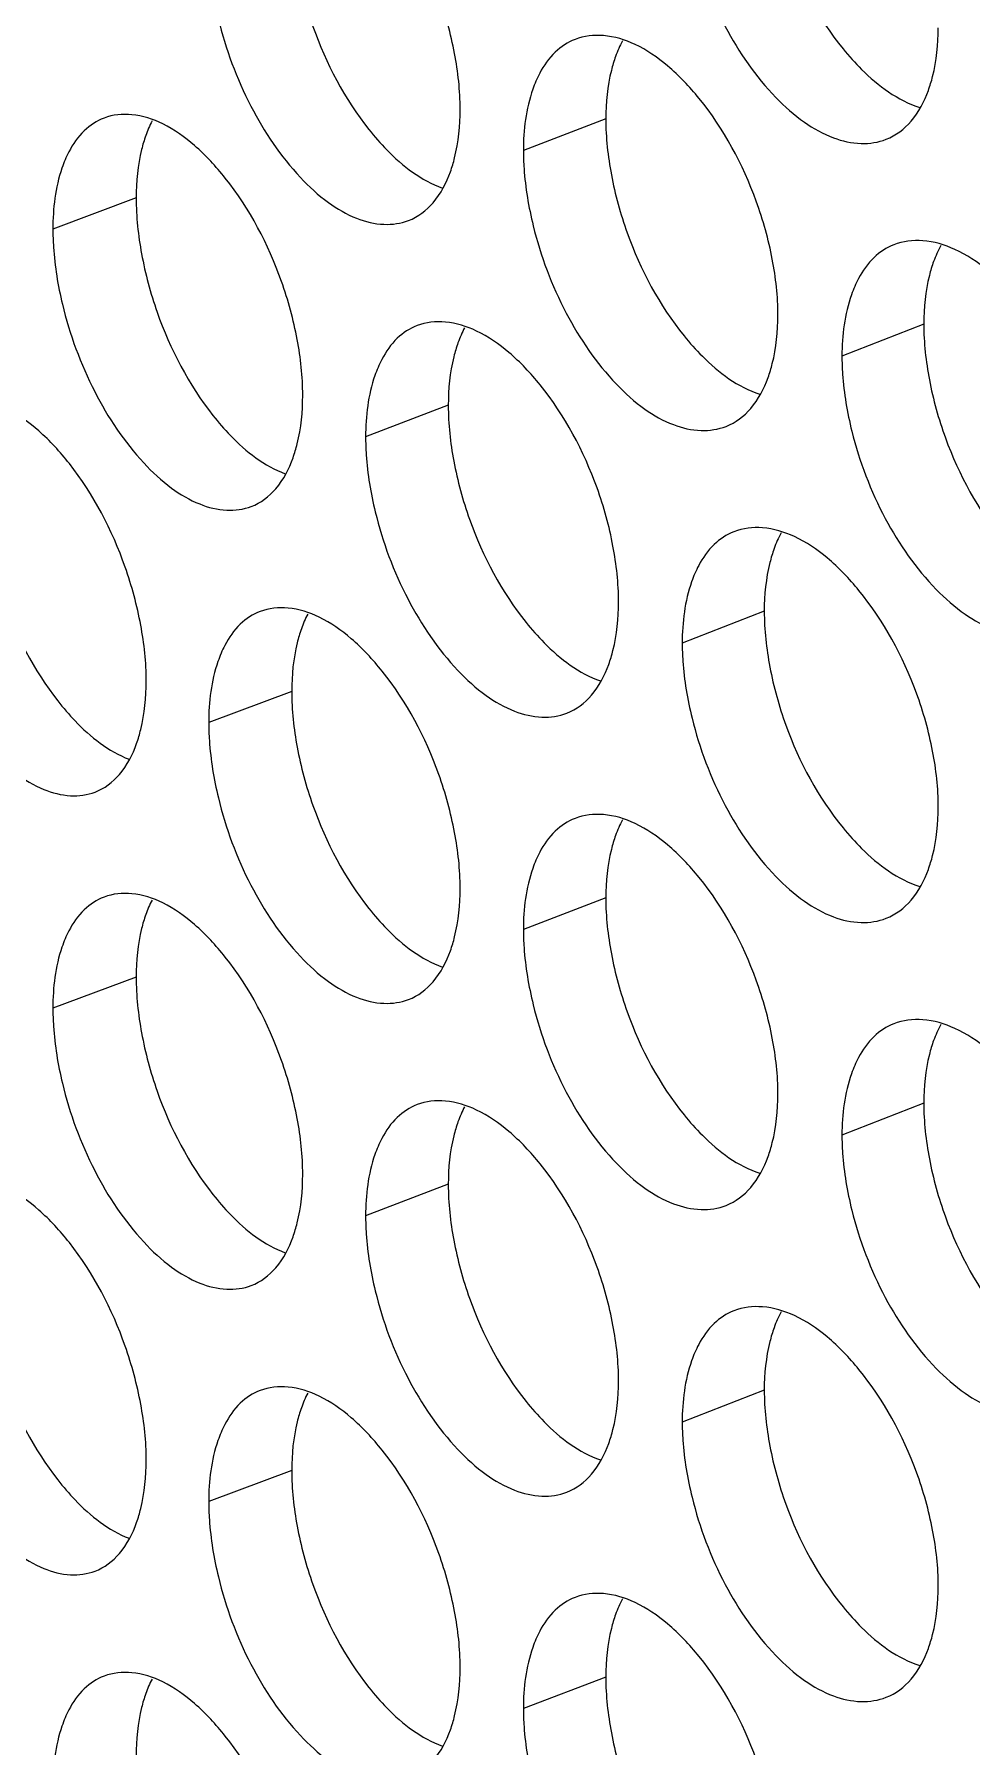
# Model space of a CAD drawing. Header units: millimetres. Extents: x 1177 to 4147, y 93 to 2194.
# Drawn here: x 2529.38 to 2538.85, y 978.48 to 995.79 of the extents above; entities that cross this region are included whole.
import ezdxf

# ---------------------------------------------------------------- set-up
doc = ezdxf.new("R2010")
doc.units = ezdxf.units.MM
doc.header["$LTSCALE"] = 0.1
doc.layers.get('0').update_dxf_attribs({"lineweight": 13})
doc.layers.add('标注', color=251, linetype='Continuous', lineweight=9)

# ---------------------------------------------------------------- blocks, each defined once
blk = doc.blocks.new('02')
at = {"layer": '标注'}
for p, q in [((4390.778, 1012.609), (4389.588, 1012.153)), ((4383.995, 1011.468), (4382.792, 1011.019)), ((4395.371, 1009.648), (4394.189, 1009.185)), ((4388.503, 1008.474), (4387.309, 1008.02)), ((4393.067, 1005.501), (4391.882, 1005.041)), ((4386.242, 1004.343), (4385.043, 1003.892)), ((4390.778, 1001.359), (4389.588, 1000.903)), ((4383.995, 1000.218), (4382.792, 999.769)), ((4383.995, 1000.218), (4382.792, 999.769)), ((4395.371, 998.398), (4394.189, 997.935)), ((4388.503, 997.224), (4387.309, 996.77)), ((4388.503, 997.224), (4387.309, 996.77)), ((4393.067, 994.251), (4391.882, 993.791)), ((4393.067, 994.251), (4391.882, 993.791)), ((4386.242, 993.093), (4385.043, 992.642)), ((4390.778, 990.109), (4389.588, 989.653))]:
    blk.add_line(p, q, dxfattribs=at)
for points, knots in [([(4393.067, 1016.751), (4393.067, 1016.481), (4393.13, 1015.92), (4393.431, 1014.833), (4393.846, 1014.06), (4394.205, 1013.621)], [0, 0, 0, 0, 0.239778, 0.497068, 1, 1, 1, 1]), ([(4393.067, 1016.751), (4393.067, 1016.481), (4393.13, 1015.92), (4393.431, 1014.833), (4393.846, 1014.06), (4394.205, 1013.621)], [0, 0, 0, 0, 0.239778, 0.497068, 1, 1, 1, 1]), ([(4388.675, 1012.749), (4388.675, 1013.019), (4388.612, 1013.58), (4388.314, 1014.667), (4387.903, 1015.442), (4387.549, 1015.884)], [0, 0, 0, 0, 0.239784, 0.49717, 1, 1, 1, 1]), ([(4386.242, 1015.593), (4386.242, 1015.323), (4386.303, 1014.762), (4386.598, 1013.674), (4387.006, 1012.898), (4387.358, 1012.456)], [0, 0, 0, 0, 0.239996, 0.497521, 1, 1, 1, 1]), ([(4392.024, 1015.206), (4392.132, 1014.77), (4392.442, 1013.948), (4393.047, 1013.07), (4393.616, 1012.56), (4394.037, 1012.325), (4394.45, 1012.231), (4394.715, 1012.271), (4394.83, 1012.316)], [0, 0, 0, 0, 0.306092, 0.591839, 0.715894, 0.823347, 0.916219, 1, 1, 1, 1]), ([(4392.024, 1015.206), (4392.132, 1014.77), (4392.442, 1013.948), (4393.047, 1013.07), (4393.616, 1012.56), (4394.037, 1012.325), (4394.45, 1012.231), (4394.715, 1012.271), (4394.83, 1012.316)], [0, 0, 0, 0, 0.306092, 0.591839, 0.715894, 0.823347, 0.916219, 1, 1, 1, 1]), ([(4385.183, 1014.056), (4385.288, 1013.62), (4385.591, 1012.799), (4386.183, 1011.918), (4386.74, 1011.404), (4387.151, 1011.164), (4387.557, 1011.064), (4387.818, 1011.1), (4387.93, 1011.143)], [0, 0, 0, 0, 0.307608, 0.594138, 0.718158, 0.825202, 0.917274, 1, 1, 1, 1]), ([(4390.334, 1013.759), (4390.228, 1013.718), (4390.022, 1013.582), (4389.883, 1013.382), (4389.824, 1013.271)], [0, 0, 0, 0, 0.474323, 1, 1, 1, 1]), ([(4392.126, 1012.907), (4391.988, 1013.076), (4391.708, 1013.372), (4391.24, 1013.695), (4390.769, 1013.842), (4390.463, 1013.808), (4390.334, 1013.759)], [0, 0, 0, 0, 0.310585, 0.577804, 0.802682, 1, 1, 1, 1]), ([(4395.437, 1013.022), (4395.461, 1013.087), (4395.55, 1013.38), (4395.581, 1013.689), (4395.581, 1013.924)], [0, 0, 0, 0, 0.229222, 1, 1, 1, 1]), ([(4395.437, 1013.022), (4395.461, 1013.087), (4395.55, 1013.38), (4395.581, 1013.689), (4395.581, 1013.924)], [0, 0, 0, 0, 0.229222, 1, 1, 1, 1]), ([(4390.919, 1013.512), (4390.896, 1013.446), (4390.808, 1013.153), (4390.778, 1012.845), (4390.778, 1012.609)], [0, 0, 0, 0, 0.228851, 1, 1, 1, 1]), ([(4394.205, 1013.621), (4394.289, 1013.518), (4394.6, 1013.171), (4394.995, 1012.877), (4395.314, 1012.776)], [0, 0, 0, 0, 0.285095, 1, 1, 1, 1]), ([(4394.205, 1013.621), (4394.289, 1013.518), (4394.6, 1013.171), (4394.995, 1012.877), (4395.314, 1012.776)], [0, 0, 0, 0, 0.285095, 1, 1, 1, 1]), ([(4389.824, 1013.271), (4389.785, 1013.196), (4389.635, 1012.842), (4389.588, 1012.451), (4389.588, 1012.153)], [0, 0, 0, 0, 0.221643, 1, 1, 1, 1]), ([(4394.83, 1012.316), (4394.967, 1012.37), (4395.231, 1012.572), (4395.379, 1012.862), (4395.437, 1013.022)], [0, 0, 0, 0, 0.463304, 1, 1, 1, 1]), ([(4394.83, 1012.316), (4394.967, 1012.37), (4395.231, 1012.572), (4395.379, 1012.862), (4395.437, 1013.022)], [0, 0, 0, 0, 0.463304, 1, 1, 1, 1]), ([(4388.534, 1011.847), (4388.558, 1011.913), (4388.645, 1012.206), (4388.675, 1012.514), (4388.675, 1012.749)], [0, 0, 0, 0, 0.228786, 1, 1, 1, 1]), ([(4393.265, 1009.777), (4393.265, 1010.047), (4393.201, 1010.607), (4392.899, 1011.694), (4392.483, 1012.467), (4392.126, 1012.907)], [0, 0, 0, 0, 0.239639, 0.496867, 1, 1, 1, 1]), ([(4383.531, 1012.623), (4383.425, 1012.583), (4383.218, 1012.447), (4383.08, 1012.245), (4383.022, 1012.133)], [0, 0, 0, 0, 0.472462, 1, 1, 1, 1]), ([(4385.283, 1011.755), (4385.148, 1011.924), (4384.876, 1012.221), (4384.419, 1012.547), (4383.959, 1012.699), (4383.658, 1012.67), (4383.531, 1012.623)], [0, 0, 0, 0, 0.312206, 0.579944, 0.804159, 1, 1, 1, 1]), ([(4390.778, 1012.609), (4390.778, 1012.339), (4390.841, 1011.779), (4391.139, 1010.692), (4391.552, 1009.918), (4391.908, 1009.477)], [0, 0, 0, 0, 0.239851, 0.497219, 1, 1, 1, 1]), ([(4384.133, 1012.369), (4384.11, 1012.303), (4384.024, 1012.01), (4383.995, 1011.703), (4383.995, 1011.468)], [0, 0, 0, 0, 0.228418, 1, 1, 1, 1]), ([(4387.358, 1012.456), (4387.439, 1012.354), (4387.737, 1012.013), (4388.112, 1011.72), (4388.419, 1011.612)], [0, 0, 0, 0, 0.284851, 1, 1, 1, 1]), ([(4383.022, 1012.133), (4382.983, 1012.058), (4382.837, 1011.705), (4382.792, 1011.316), (4382.792, 1011.019)], [0, 0, 0, 0, 0.221061, 1, 1, 1, 1]), ([(4389.588, 1012.153), (4389.588, 1012.066), (4389.602, 1011.701), (4389.663, 1011.338), (4389.73, 1011.067)], [0, 0, 0, 0, 0.237763, 1, 1, 1, 1]), ([(4386.401, 1008.618), (4386.401, 1008.888), (4386.339, 1009.449), (4386.043, 1010.536), (4385.635, 1011.312), (4385.283, 1011.755)], [0, 0, 0, 0, 0.239858, 0.497322, 1, 1, 1, 1]), ([(4387.93, 1011.143), (4388.067, 1011.195), (4388.331, 1011.397), (4388.476, 1011.687), (4388.534, 1011.847)], [0, 0, 0, 0, 0.461212, 1, 1, 1, 1]), ([(4383.995, 1011.468), (4383.995, 1011.197), (4384.056, 1010.636), (4384.349, 1009.548), (4384.753, 1008.771), (4385.104, 1008.328)], [0, 0, 0, 0, 0.240069, 0.497672, 1, 1, 1, 1]), ([(4382.792, 1011.019), (4382.792, 1010.932), (4382.805, 1010.567), (4382.865, 1010.204), (4382.93, 1009.933)], [0, 0, 0, 0, 0.237689, 1, 1, 1, 1]), ([(4389.73, 1011.067), (4389.837, 1010.631), (4390.144, 1009.81), (4390.745, 1008.931), (4391.31, 1008.419), (4391.727, 1008.183), (4392.138, 1008.086), (4392.402, 1008.126), (4392.516, 1008.17)], [0, 0, 0, 0, 0.306595, 0.592601, 0.716644, 0.823962, 0.916568, 1, 1, 1, 1]), ([(4394.939, 1010.793), (4394.833, 1010.751), (4394.628, 1010.616), (4394.488, 1010.417), (4394.429, 1010.306)], [0, 0, 0, 0, 0.475484, 1, 1, 1, 1]), ([(4396.757, 1009.951), (4396.618, 1010.12), (4396.333, 1010.417), (4395.857, 1010.737), (4395.38, 1010.881), (4395.069, 1010.844), (4394.939, 1010.793)], [0, 0, 0, 0, 0.309532, 0.576416, 0.801728, 1, 1, 1, 1]), ([(4395.513, 1010.551), (4395.489, 1010.485), (4395.401, 1010.192), (4395.371, 1009.883), (4395.371, 1009.648)], [0, 0, 0, 0, 0.229141, 1, 1, 1, 1]), ([(4394.429, 1010.306), (4394.389, 1010.231), (4394.237, 1009.876), (4394.189, 1009.484), (4394.189, 1009.185)], [0, 0, 0, 0, 0.22205, 1, 1, 1, 1]), ([(4382.93, 1009.933), (4383.035, 1009.497), (4383.336, 1008.677), (4383.922, 1007.795), (4384.475, 1007.279), (4384.884, 1007.038), (4385.287, 1006.936), (4385.546, 1006.971), (4385.658, 1007.013)], [0, 0, 0, 0, 0.308117, 0.594911, 0.718921, 0.825829, 0.917631, 1, 1, 1, 1]), ([(4393.122, 1008.875), (4393.146, 1008.941), (4393.234, 1009.233), (4393.265, 1009.542), (4393.265, 1009.777)], [0, 0, 0, 0, 0.229076, 1, 1, 1, 1]), ([(4388.052, 1009.625), (4387.946, 1009.584), (4387.74, 1009.449), (4387.602, 1009.248), (4387.543, 1009.137)], [0, 0, 0, 0, 0.473719, 1, 1, 1, 1]), ([(4389.831, 1008.768), (4389.694, 1008.937), (4389.417, 1009.233), (4388.952, 1009.557), (4388.485, 1009.706), (4388.181, 1009.674), (4388.052, 1009.625)], [0, 0, 0, 0, 0.31112, 0.578509, 0.803168, 1, 1, 1, 1]), ([(4395.371, 1009.648), (4395.371, 1009.378), (4395.434, 1008.817), (4395.736, 1007.731), (4396.155, 1006.959), (4396.515, 1006.521)], [0, 0, 0, 0, 0.239706, 0.496917, 1, 1, 1, 1]), ([(4388.643, 1009.376), (4388.62, 1009.31), (4388.533, 1009.017), (4388.503, 1008.709), (4388.503, 1008.474)], [0, 0, 0, 0, 0.228706, 1, 1, 1, 1]), ([(4391.908, 1009.477), (4391.992, 1009.375), (4392.298, 1009.03), (4392.687, 1008.736), (4393.002, 1008.633)], [0, 0, 0, 0, 0.285023, 1, 1, 1, 1]), ([(4387.543, 1009.137), (4387.504, 1009.062), (4387.355, 1008.708), (4387.309, 1008.317), (4387.309, 1008.02)], [0, 0, 0, 0, 0.221445, 1, 1, 1, 1]), ([(4394.189, 1009.185), (4394.189, 1009.098), (4394.203, 1008.733), (4394.265, 1008.371), (4394.332, 1008.1)], [0, 0, 0, 0, 0.237814, 1, 1, 1, 1]), ([(4390.963, 1005.635), (4390.963, 1005.905), (4390.9, 1006.466), (4390.6, 1007.553), (4390.186, 1008.327), (4389.831, 1008.768)], [0, 0, 0, 0, 0.239711, 0.497019, 1, 1, 1, 1]), ([(4392.516, 1008.17), (4392.653, 1008.223), (4392.917, 1008.425), (4393.064, 1008.715), (4393.122, 1008.875)], [0, 0, 0, 0, 0.462617, 1, 1, 1, 1]), ([(4383.03, 1007.632), (4382.897, 1007.801), (4382.626, 1008.098), (4382.173, 1008.424), (4381.717, 1008.579), (4381.417, 1008.551), (4381.292, 1008.505)], [0, 0, 0, 0, 0.312757, 0.580674, 0.804664, 1, 1, 1, 1]), ([(4386.261, 1007.717), (4386.285, 1007.782), (4386.371, 1008.075), (4386.401, 1008.383), (4386.401, 1008.618)], [0, 0, 0, 0, 0.228642, 1, 1, 1, 1]), ([(4385.104, 1008.328), (4385.183, 1008.227), (4385.477, 1007.888), (4385.846, 1007.595), (4386.149, 1007.485)], [0, 0, 0, 0, 0.284751, 1, 1, 1, 1]), ([(4388.503, 1008.474), (4388.503, 1008.203), (4388.565, 1007.643), (4388.862, 1006.555), (4389.272, 1005.78), (4389.626, 1005.339)], [0, 0, 0, 0, 0.239923, 0.49737, 1, 1, 1, 1]), ([(4387.309, 1008.02), (4387.309, 1007.933), (4387.322, 1007.567), (4387.383, 1007.204), (4387.449, 1006.934)], [0, 0, 0, 0, 0.237738, 1, 1, 1, 1]), ([(4394.332, 1008.1), (4394.441, 1007.664), (4394.754, 1006.841), (4395.363, 1005.965), (4395.936, 1005.457), (4396.36, 1005.223), (4396.776, 1005.131), (4397.043, 1005.173), (4397.158, 1005.218)], [0, 0, 0, 0, 0.305591, 0.59108, 0.715148, 0.822737, 0.915872, 1, 1, 1, 1]), ([(4384.141, 1004.492), (4384.141, 1004.762), (4384.079, 1005.323), (4383.785, 1006.411), (4383.38, 1007.188), (4383.03, 1007.632)], [0, 0, 0, 0, 0.239931, 0.497473, 1, 1, 1, 1]), ([(4385.658, 1007.013), (4385.795, 1007.064), (4386.059, 1007.266), (4386.204, 1007.556), (4386.261, 1007.717)], [0, 0, 0, 0, 0.460494, 1, 1, 1, 1]), ([(4381.761, 1007.347), (4381.761, 1007.077), (4381.822, 1006.516), (4382.113, 1005.428), (4382.515, 1004.65), (4382.864, 1004.205)], [0, 0, 0, 0, 0.240142, 0.497822, 1, 1, 1, 1]), ([(4387.449, 1006.934), (4387.555, 1006.498), (4387.861, 1005.677), (4388.457, 1004.797), (4389.018, 1004.284), (4389.432, 1004.046), (4389.841, 1003.947), (4390.103, 1003.985), (4390.216, 1004.029)], [0, 0, 0, 0, 0.307101, 0.593368, 0.717399, 0.82458, 0.91692, 1, 1, 1, 1]), ([(4392.629, 1006.648), (4392.524, 1006.607), (4392.318, 1006.471), (4392.179, 1006.272), (4392.12, 1006.161)], [0, 0, 0, 0, 0.474911, 1, 1, 1, 1]), ([(4394.434, 1005.801), (4394.296, 1005.97), (4394.014, 1006.267), (4393.542, 1006.588), (4393.068, 1006.734), (4392.759, 1006.699), (4392.629, 1006.648)], [0, 0, 0, 0, 0.310056, 0.577106, 0.802202, 1, 1, 1, 1]), ([(4393.209, 1006.404), (4393.186, 1006.338), (4393.098, 1006.045), (4393.067, 1005.736), (4393.067, 1005.501)], [0, 0, 0, 0, 0.228996, 1, 1, 1, 1]), ([(4392.12, 1006.161), (4392.08, 1006.086), (4391.929, 1005.731), (4391.882, 1005.34), (4391.882, 1005.041)], [0, 0, 0, 0, 0.221845, 1, 1, 1, 1]), ([(4380.692, 1005.815), (4380.796, 1005.38), (4381.094, 1004.56), (4381.677, 1003.677), (4382.226, 1003.159), (4382.631, 1002.917), (4383.031, 1002.813), (4383.289, 1002.846), (4383.401, 1002.888)], [0, 0, 0, 0, 0.308628, 0.595689, 0.719688, 0.826459, 0.91799, 1, 1, 1, 1]), ([(4395.581, 1002.674), (4395.581, 1002.944), (4395.517, 1003.504), (4395.213, 1004.591), (4394.794, 1005.363), (4394.434, 1005.801)], [0, 0, 0, 0, 0.239566, 0.496716, 1, 1, 1, 1]), ([(4387.549, 1004.634), (4387.414, 1004.803), (4387.139, 1005.099), (4386.678, 1005.424), (4386.215, 1005.575), (4385.912, 1005.544), (4385.785, 1005.496)], [0, 0, 0, 0, 0.31166, 0.579222, 0.803661, 1, 1, 1, 1]), ([(4390.821, 1004.733), (4390.845, 1004.799), (4390.933, 1005.092), (4390.963, 1005.4), (4390.963, 1005.635)], [0, 0, 0, 0, 0.228931, 1, 1, 1, 1]), ([(4385.785, 1005.496), (4385.679, 1005.456), (4385.472, 1005.321), (4385.334, 1005.119), (4385.276, 1005.007)], [0, 0, 0, 0, 0.473099, 1, 1, 1, 1]), ([(4389.626, 1005.339), (4389.708, 1005.237), (4390.01, 1004.894), (4390.393, 1004.6), (4390.703, 1004.494)], [0, 0, 0, 0, 0.284942, 1, 1, 1, 1]), ([(4393.067, 1005.501), (4393.067, 1005.231), (4393.13, 1004.67), (4393.431, 1003.583), (4393.846, 1002.81), (4394.205, 1002.371)], [0, 0, 0, 0, 0.239778, 0.497068, 1, 1, 1, 1]), ([(4386.381, 1005.245), (4386.358, 1005.179), (4386.271, 1004.886), (4386.242, 1004.578), (4386.242, 1004.343)], [0, 0, 0, 0, 0.228562, 1, 1, 1, 1]), ([(4385.276, 1005.007), (4385.237, 1004.932), (4385.089, 1004.579), (4385.043, 1004.189), (4385.043, 1003.892)], [0, 0, 0, 0, 0.221251, 1, 1, 1, 1]), ([(4391.882, 1005.041), (4391.882, 1004.954), (4391.896, 1004.589), (4391.957, 1004.226), (4392.024, 1003.956)], [0, 0, 0, 0, 0.237788, 1, 1, 1, 1]), ([(4388.675, 1001.499), (4388.675, 1001.769), (4388.612, 1002.33), (4388.314, 1003.417), (4387.903, 1004.192), (4387.549, 1004.634)], [0, 0, 0, 0, 0.239784, 0.49717, 1, 1, 1, 1]), ([(4390.216, 1004.029), (4390.353, 1004.081), (4390.617, 1004.283), (4390.763, 1004.573), (4390.821, 1004.733)], [0, 0, 0, 0, 0.46192, 1, 1, 1, 1]), ([(4384.002, 1003.591), (4384.025, 1003.657), (4384.112, 1003.949), (4384.141, 1004.257), (4384.141, 1004.492)], [0, 0, 0, 0, 0.228498, 1, 1, 1, 1]), ([(4386.242, 1004.343), (4386.242, 1004.073), (4386.303, 1003.512), (4386.598, 1002.424), (4387.006, 1001.648), (4387.358, 1001.206)], [0, 0, 0, 0, 0.239996, 0.497521, 1, 1, 1, 1]), ([(4382.864, 1004.205), (4382.942, 1004.105), (4383.231, 1003.768), (4383.595, 1003.476), (4383.893, 1003.363)], [0, 0, 0, 0, 0.284641, 1, 1, 1, 1]), ([(4385.043, 1003.892), (4385.043, 1003.805), (4385.057, 1003.439), (4385.117, 1003.076), (4385.183, 1002.806)], [0, 0, 0, 0, 0.237713, 1, 1, 1, 1]), ([(4392.024, 1003.956), (4392.132, 1003.52), (4392.442, 1002.698), (4393.047, 1001.82), (4393.616, 1001.31), (4394.037, 1001.075), (4394.45, 1000.981), (4394.715, 1001.021), (4394.83, 1001.066)], [0, 0, 0, 0, 0.306092, 0.591839, 0.715894, 0.823347, 0.916219, 1, 1, 1, 1]), ([(4383.401, 1002.888), (4383.537, 1002.939), (4383.801, 1003.14), (4383.945, 1003.43), (4384.002, 1003.591)], [0, 0, 0, 0, 0.459766, 1, 1, 1, 1]), ([(4385.183, 1002.806), (4385.288, 1002.37), (4385.591, 1001.549), (4386.183, 1000.668), (4386.74, 1000.154), (4387.151, 999.914), (4387.557, 999.814), (4387.818, 999.85), (4387.93, 999.893)], [0, 0, 0, 0, 0.307608, 0.594138, 0.718158, 0.825202, 0.917274, 1, 1, 1, 1]), ([(4395.437, 1001.772), (4395.461, 1001.837), (4395.55, 1002.13), (4395.581, 1002.439), (4395.581, 1002.674)], [0, 0, 0, 0, 0.229222, 1, 1, 1, 1]), ([(4390.334, 1002.509), (4390.228, 1002.468), (4390.022, 1002.332), (4389.883, 1002.132), (4389.824, 1002.021)], [0, 0, 0, 0, 0.474323, 1, 1, 1, 1]), ([(4392.126, 1001.657), (4391.988, 1001.826), (4391.708, 1002.122), (4391.24, 1002.445), (4390.769, 1002.592), (4390.463, 1002.558), (4390.334, 1002.509)], [0, 0, 0, 0, 0.310585, 0.577804, 0.802682, 1, 1, 1, 1]), ([(4394.205, 1002.371), (4394.289, 1002.268), (4394.6, 1001.921), (4394.995, 1001.627), (4395.314, 1001.526)], [0, 0, 0, 0, 0.285095, 1, 1, 1, 1]), ([(4390.919, 1002.262), (4390.896, 1002.196), (4390.808, 1001.903), (4390.778, 1001.595), (4390.778, 1001.359)], [0, 0, 0, 0, 0.228851, 1, 1, 1, 1]), ([(4389.824, 1002.021), (4389.785, 1001.946), (4389.635, 1001.592), (4389.588, 1001.201), (4389.588, 1000.903)], [0, 0, 0, 0, 0.221643, 1, 1, 1, 1]), ([(4393.265, 998.527), (4393.265, 998.797), (4393.201, 999.357), (4392.899, 1000.444), (4392.483, 1001.217), (4392.126, 1001.657)], [0, 0, 0, 0, 0.239639, 0.496867, 1, 1, 1, 1]), ([(4394.83, 1001.066), (4394.967, 1001.12), (4395.231, 1001.322), (4395.379, 1001.612), (4395.437, 1001.772)], [0, 0, 0, 0, 0.463304, 1, 1, 1, 1]), ([(4383.531, 1001.373), (4383.425, 1001.333), (4383.218, 1001.197), (4383.08, 1000.995), (4383.022, 1000.883)], [0, 0, 0, 0, 0.472462, 1, 1, 1, 1]), ([(4383.531, 1001.373), (4383.425, 1001.333), (4383.218, 1001.197), (4383.08, 1000.995), (4383.022, 1000.883)], [0, 0, 0, 0, 0.472462, 1, 1, 1, 1]), ([(4385.283, 1000.505), (4385.148, 1000.674), (4384.876, 1000.971), (4384.419, 1001.297), (4383.959, 1001.449), (4383.658, 1001.42), (4383.531, 1001.373)], [0, 0, 0, 0, 0.312206, 0.579944, 0.804159, 1, 1, 1, 1]), ([(4385.283, 1000.505), (4385.148, 1000.674), (4384.876, 1000.971), (4384.419, 1001.297), (4383.959, 1001.449), (4383.658, 1001.42), (4383.531, 1001.373)], [0, 0, 0, 0, 0.312206, 0.579944, 0.804159, 1, 1, 1, 1]), ([(4388.534, 1000.597), (4388.558, 1000.663), (4388.645, 1000.956), (4388.675, 1001.264), (4388.675, 1001.499)], [0, 0, 0, 0, 0.228786, 1, 1, 1, 1]), ([(4390.778, 1001.359), (4390.778, 1001.089), (4390.841, 1000.529), (4391.139, 999.442), (4391.552, 998.668), (4391.908, 998.227)], [0, 0, 0, 0, 0.239851, 0.497219, 1, 1, 1, 1]), ([(4384.133, 1001.119), (4384.11, 1001.053), (4384.024, 1000.76), (4383.995, 1000.453), (4383.995, 1000.218)], [0, 0, 0, 0, 0.228418, 1, 1, 1, 1]), ([(4384.133, 1001.119), (4384.11, 1001.053), (4384.024, 1000.76), (4383.995, 1000.453), (4383.995, 1000.218)], [0, 0, 0, 0, 0.228418, 1, 1, 1, 1]), ([(4387.358, 1001.206), (4387.439, 1001.104), (4387.737, 1000.763), (4388.112, 1000.47), (4388.419, 1000.362)], [0, 0, 0, 0, 0.284851, 1, 1, 1, 1]), ([(4383.022, 1000.883), (4382.983, 1000.808), (4382.837, 1000.455), (4382.792, 1000.066), (4382.792, 999.769)], [0, 0, 0, 0, 0.221061, 1, 1, 1, 1]), ([(4383.022, 1000.883), (4382.983, 1000.808), (4382.837, 1000.455), (4382.792, 1000.066), (4382.792, 999.769)], [0, 0, 0, 0, 0.221061, 1, 1, 1, 1]), ([(4389.588, 1000.903), (4389.588, 1000.816), (4389.602, 1000.451), (4389.663, 1000.088), (4389.73, 999.817)], [0, 0, 0, 0, 0.237763, 1, 1, 1, 1]), ([(4386.401, 997.368), (4386.401, 997.638), (4386.339, 998.199), (4386.043, 999.286), (4385.635, 1000.062), (4385.283, 1000.505)], [0, 0, 0, 0, 0.239858, 0.497322, 1, 1, 1, 1]), ([(4386.401, 997.368), (4386.401, 997.638), (4386.339, 998.199), (4386.043, 999.286), (4385.635, 1000.062), (4385.283, 1000.505)], [0, 0, 0, 0, 0.239858, 0.497322, 1, 1, 1, 1]), ([(4387.93, 999.893), (4388.067, 999.945), (4388.331, 1000.147), (4388.476, 1000.437), (4388.534, 1000.597)], [0, 0, 0, 0, 0.461212, 1, 1, 1, 1]), ([(4383.995, 1000.218), (4383.995, 999.947), (4384.056, 999.386), (4384.349, 998.298), (4384.753, 997.521), (4385.104, 997.078)], [0, 0, 0, 0, 0.240069, 0.497672, 1, 1, 1, 1]), ([(4383.995, 1000.218), (4383.995, 999.947), (4384.056, 999.386), (4384.349, 998.298), (4384.753, 997.521), (4385.104, 997.078)], [0, 0, 0, 0, 0.240069, 0.497672, 1, 1, 1, 1]), ([(4382.792, 999.769), (4382.792, 999.682), (4382.805, 999.317), (4382.865, 998.954), (4382.93, 998.683)], [0, 0, 0, 0, 0.237689, 1, 1, 1, 1]), ([(4382.792, 999.769), (4382.792, 999.682), (4382.805, 999.317), (4382.865, 998.954), (4382.93, 998.683)], [0, 0, 0, 0, 0.237689, 1, 1, 1, 1]), ([(4389.73, 999.817), (4389.837, 999.381), (4390.144, 998.56), (4390.745, 997.681), (4391.31, 997.169), (4391.727, 996.933), (4392.138, 996.836), (4392.402, 996.876), (4392.516, 996.92)], [0, 0, 0, 0, 0.306595, 0.592601, 0.716644, 0.823962, 0.916568, 1, 1, 1, 1]), ([(4396.757, 998.701), (4396.618, 998.87), (4396.333, 999.167), (4395.857, 999.487), (4395.38, 999.631), (4395.069, 999.594), (4394.939, 999.543)], [0, 0, 0, 0, 0.309532, 0.576416, 0.801728, 1, 1, 1, 1]), ([(4394.939, 999.543), (4394.833, 999.501), (4394.628, 999.366), (4394.488, 999.167), (4394.429, 999.056)], [0, 0, 0, 0, 0.475484, 1, 1, 1, 1]), ([(4395.513, 999.301), (4395.489, 999.235), (4395.401, 998.942), (4395.371, 998.633), (4395.371, 998.398)], [0, 0, 0, 0, 0.229141, 1, 1, 1, 1]), ([(4394.429, 999.056), (4394.389, 998.981), (4394.237, 998.626), (4394.189, 998.234), (4394.189, 997.935)], [0, 0, 0, 0, 0.22205, 1, 1, 1, 1]), ([(4382.93, 998.683), (4383.035, 998.247), (4383.336, 997.427), (4383.922, 996.545), (4384.475, 996.029), (4384.884, 995.788), (4385.287, 995.686), (4385.546, 995.721), (4385.658, 995.763)], [0, 0, 0, 0, 0.308117, 0.594911, 0.718921, 0.825829, 0.917631, 1, 1, 1, 1]), ([(4382.93, 998.683), (4383.035, 998.247), (4383.336, 997.427), (4383.922, 996.545), (4384.475, 996.029), (4384.884, 995.788), (4385.287, 995.686), (4385.546, 995.721), (4385.658, 995.763)], [0, 0, 0, 0, 0.308117, 0.594911, 0.718921, 0.825829, 0.917631, 1, 1, 1, 1]), ([(4388.052, 998.375), (4387.946, 998.334), (4387.74, 998.199), (4387.602, 997.998), (4387.543, 997.887)], [0, 0, 0, 0, 0.473719, 1, 1, 1, 1]), ([(4388.052, 998.375), (4387.946, 998.334), (4387.74, 998.199), (4387.602, 997.998), (4387.543, 997.887)], [0, 0, 0, 0, 0.473719, 1, 1, 1, 1]), ([(4389.831, 997.518), (4389.694, 997.687), (4389.417, 997.983), (4388.952, 998.307), (4388.485, 998.456), (4388.181, 998.424), (4388.052, 998.375)], [0, 0, 0, 0, 0.31112, 0.578509, 0.803168, 1, 1, 1, 1]), ([(4389.831, 997.518), (4389.694, 997.687), (4389.417, 997.983), (4388.952, 998.307), (4388.485, 998.456), (4388.181, 998.424), (4388.052, 998.375)], [0, 0, 0, 0, 0.31112, 0.578509, 0.803168, 1, 1, 1, 1]), ([(4393.122, 997.625), (4393.146, 997.691), (4393.234, 997.983), (4393.265, 998.292), (4393.265, 998.527)], [0, 0, 0, 0, 0.229076, 1, 1, 1, 1]), ([(4395.371, 998.398), (4395.371, 998.128), (4395.434, 997.567), (4395.736, 996.481), (4396.155, 995.709), (4396.515, 995.271)], [0, 0, 0, 0, 0.239706, 0.496917, 1, 1, 1, 1]), ([(4391.908, 998.227), (4391.992, 998.125), (4392.298, 997.78), (4392.687, 997.486), (4393.002, 997.383)], [0, 0, 0, 0, 0.285023, 1, 1, 1, 1]), ([(4387.543, 997.887), (4387.504, 997.812), (4387.355, 997.458), (4387.309, 997.067), (4387.309, 996.77)], [0, 0, 0, 0, 0.221445, 1, 1, 1, 1]), ([(4387.543, 997.887), (4387.504, 997.812), (4387.355, 997.458), (4387.309, 997.067), (4387.309, 996.77)], [0, 0, 0, 0, 0.221445, 1, 1, 1, 1]), ([(4388.643, 998.126), (4388.62, 998.06), (4388.533, 997.767), (4388.503, 997.459), (4388.503, 997.224)], [0, 0, 0, 0, 0.228706, 1, 1, 1, 1]), ([(4388.643, 998.126), (4388.62, 998.06), (4388.533, 997.767), (4388.503, 997.459), (4388.503, 997.224)], [0, 0, 0, 0, 0.228706, 1, 1, 1, 1]), ([(4394.189, 997.935), (4394.189, 997.848), (4394.203, 997.483), (4394.265, 997.121), (4394.332, 996.85)], [0, 0, 0, 0, 0.237814, 1, 1, 1, 1]), ([(4390.963, 994.385), (4390.963, 994.655), (4390.9, 995.216), (4390.6, 996.303), (4390.186, 997.077), (4389.831, 997.518)], [0, 0, 0, 0, 0.239711, 0.497019, 1, 1, 1, 1]), ([(4390.963, 994.385), (4390.963, 994.655), (4390.9, 995.216), (4390.6, 996.303), (4390.186, 997.077), (4389.831, 997.518)], [0, 0, 0, 0, 0.239711, 0.497019, 1, 1, 1, 1]), ([(4392.516, 996.92), (4392.653, 996.973), (4392.917, 997.175), (4393.064, 997.465), (4393.122, 997.625)], [0, 0, 0, 0, 0.462617, 1, 1, 1, 1]), ([(4383.03, 996.382), (4382.897, 996.551), (4382.626, 996.848), (4382.173, 997.174), (4381.717, 997.329), (4381.417, 997.301), (4381.292, 997.255)], [0, 0, 0, 0, 0.312757, 0.580674, 0.804664, 1, 1, 1, 1]), ([(4386.261, 996.467), (4386.285, 996.532), (4386.371, 996.825), (4386.401, 997.133), (4386.401, 997.368)], [0, 0, 0, 0, 0.228642, 1, 1, 1, 1]), ([(4386.261, 996.467), (4386.285, 996.532), (4386.371, 996.825), (4386.401, 997.133), (4386.401, 997.368)], [0, 0, 0, 0, 0.228642, 1, 1, 1, 1]), ([(4388.503, 997.224), (4388.503, 996.953), (4388.565, 996.393), (4388.862, 995.305), (4389.272, 994.53), (4389.626, 994.089)], [0, 0, 0, 0, 0.239923, 0.49737, 1, 1, 1, 1]), ([(4388.503, 997.224), (4388.503, 996.953), (4388.565, 996.393), (4388.862, 995.305), (4389.272, 994.53), (4389.626, 994.089)], [0, 0, 0, 0, 0.239923, 0.49737, 1, 1, 1, 1]), ([(4385.104, 997.078), (4385.183, 996.977), (4385.477, 996.638), (4385.846, 996.345), (4386.149, 996.235)], [0, 0, 0, 0, 0.284751, 1, 1, 1, 1]), ([(4385.104, 997.078), (4385.183, 996.977), (4385.477, 996.638), (4385.846, 996.345), (4386.149, 996.235)], [0, 0, 0, 0, 0.284751, 1, 1, 1, 1]), ([(4387.309, 996.77), (4387.309, 996.683), (4387.322, 996.317), (4387.383, 995.954), (4387.449, 995.684)], [0, 0, 0, 0, 0.237738, 1, 1, 1, 1]), ([(4387.309, 996.77), (4387.309, 996.683), (4387.322, 996.317), (4387.383, 995.954), (4387.449, 995.684)], [0, 0, 0, 0, 0.237738, 1, 1, 1, 1]), ([(4394.332, 996.85), (4394.441, 996.414), (4394.754, 995.591), (4395.363, 994.715), (4395.936, 994.207), (4396.36, 993.973), (4396.776, 993.881), (4397.043, 993.923), (4397.158, 993.968)], [0, 0, 0, 0, 0.305591, 0.59108, 0.715148, 0.822737, 0.915872, 1, 1, 1, 1]), ([(4385.658, 995.763), (4385.795, 995.814), (4386.059, 996.016), (4386.204, 996.306), (4386.261, 996.467)], [0, 0, 0, 0, 0.460494, 1, 1, 1, 1]), ([(4385.658, 995.763), (4385.795, 995.814), (4386.059, 996.016), (4386.204, 996.306), (4386.261, 996.467)], [0, 0, 0, 0, 0.460494, 1, 1, 1, 1]), ([(4384.141, 993.242), (4384.141, 993.512), (4384.079, 994.073), (4383.785, 995.161), (4383.38, 995.938), (4383.03, 996.382)], [0, 0, 0, 0, 0.239931, 0.497473, 1, 1, 1, 1]), ([(4381.761, 996.097), (4381.761, 995.827), (4381.822, 995.266), (4382.113, 994.178), (4382.515, 993.4), (4382.864, 992.955)], [0, 0, 0, 0, 0.240142, 0.497822, 1, 1, 1, 1]), ([(4387.449, 995.684), (4387.555, 995.248), (4387.861, 994.427), (4388.457, 993.547), (4389.018, 993.034), (4389.432, 992.796), (4389.841, 992.697), (4390.103, 992.735), (4390.216, 992.779)], [0, 0, 0, 0, 0.307101, 0.593368, 0.717399, 0.82458, 0.91692, 1, 1, 1, 1]), ([(4387.449, 995.684), (4387.555, 995.248), (4387.861, 994.427), (4388.457, 993.547), (4389.018, 993.034), (4389.432, 992.796), (4389.841, 992.697), (4390.103, 992.735), (4390.216, 992.779)], [0, 0, 0, 0, 0.307101, 0.593368, 0.717399, 0.82458, 0.91692, 1, 1, 1, 1]), ([(4394.434, 994.551), (4394.296, 994.72), (4394.014, 995.017), (4393.542, 995.338), (4393.068, 995.484), (4392.759, 995.449), (4392.629, 995.398)], [0, 0, 0, 0, 0.310056, 0.577106, 0.802202, 1, 1, 1, 1]), ([(4394.434, 994.551), (4394.296, 994.72), (4394.014, 995.017), (4393.542, 995.338), (4393.068, 995.484), (4392.759, 995.449), (4392.629, 995.398)], [0, 0, 0, 0, 0.310056, 0.577106, 0.802202, 1, 1, 1, 1]), ([(4392.629, 995.398), (4392.524, 995.357), (4392.318, 995.221), (4392.179, 995.022), (4392.12, 994.911)], [0, 0, 0, 0, 0.474911, 1, 1, 1, 1]), ([(4392.629, 995.398), (4392.524, 995.357), (4392.318, 995.221), (4392.179, 995.022), (4392.12, 994.911)], [0, 0, 0, 0, 0.474911, 1, 1, 1, 1]), ([(4392.12, 994.911), (4392.08, 994.836), (4391.929, 994.481), (4391.882, 994.09), (4391.882, 993.791)], [0, 0, 0, 0, 0.221845, 1, 1, 1, 1]), ([(4392.12, 994.911), (4392.08, 994.836), (4391.929, 994.481), (4391.882, 994.09), (4391.882, 993.791)], [0, 0, 0, 0, 0.221845, 1, 1, 1, 1]), ([(4393.209, 995.154), (4393.186, 995.088), (4393.098, 994.795), (4393.067, 994.486), (4393.067, 994.251)], [0, 0, 0, 0, 0.228996, 1, 1, 1, 1]), ([(4393.209, 995.154), (4393.186, 995.088), (4393.098, 994.795), (4393.067, 994.486), (4393.067, 994.251)], [0, 0, 0, 0, 0.228996, 1, 1, 1, 1]), ([(4380.692, 994.565), (4380.796, 994.13), (4381.094, 993.31), (4381.677, 992.427), (4382.226, 991.909), (4382.631, 991.667), (4383.031, 991.563), (4383.289, 991.596), (4383.401, 991.638)], [0, 0, 0, 0, 0.308628, 0.595689, 0.719688, 0.826459, 0.91799, 1, 1, 1, 1]), ([(4395.581, 991.424), (4395.581, 991.694), (4395.517, 992.254), (4395.213, 993.341), (4394.794, 994.113), (4394.434, 994.551)], [0, 0, 0, 0, 0.239566, 0.496716, 1, 1, 1, 1]), ([(4395.581, 991.424), (4395.581, 991.694), (4395.517, 992.254), (4395.213, 993.341), (4394.794, 994.113), (4394.434, 994.551)], [0, 0, 0, 0, 0.239566, 0.496716, 1, 1, 1, 1]), ([(4385.785, 994.246), (4385.679, 994.206), (4385.472, 994.071), (4385.334, 993.869), (4385.276, 993.757)], [0, 0, 0, 0, 0.473099, 1, 1, 1, 1]), ([(4387.549, 993.384), (4387.414, 993.553), (4387.139, 993.849), (4386.678, 994.174), (4386.215, 994.325), (4385.912, 994.294), (4385.785, 994.246)], [0, 0, 0, 0, 0.31166, 0.579222, 0.803661, 1, 1, 1, 1]), ([(4390.821, 993.483), (4390.845, 993.549), (4390.933, 993.842), (4390.963, 994.15), (4390.963, 994.385)], [0, 0, 0, 0, 0.228931, 1, 1, 1, 1]), ([(4390.821, 993.483), (4390.845, 993.549), (4390.933, 993.842), (4390.963, 994.15), (4390.963, 994.385)], [0, 0, 0, 0, 0.228931, 1, 1, 1, 1]), ([(4393.067, 994.251), (4393.067, 993.981), (4393.13, 993.42), (4393.431, 992.333), (4393.846, 991.56), (4394.205, 991.121)], [0, 0, 0, 0, 0.239778, 0.497068, 1, 1, 1, 1]), ([(4393.067, 994.251), (4393.067, 993.981), (4393.13, 993.42), (4393.431, 992.333), (4393.846, 991.56), (4394.205, 991.121)], [0, 0, 0, 0, 0.239778, 0.497068, 1, 1, 1, 1]), ([(4386.381, 993.995), (4386.358, 993.929), (4386.271, 993.636), (4386.242, 993.328), (4386.242, 993.093)], [0, 0, 0, 0, 0.228562, 1, 1, 1, 1]), ([(4389.626, 994.089), (4389.708, 993.987), (4390.01, 993.644), (4390.393, 993.35), (4390.703, 993.244)], [0, 0, 0, 0, 0.284942, 1, 1, 1, 1]), ([(4389.626, 994.089), (4389.708, 993.987), (4390.01, 993.644), (4390.393, 993.35), (4390.703, 993.244)], [0, 0, 0, 0, 0.284942, 1, 1, 1, 1]), ([(4385.276, 993.757), (4385.237, 993.682), (4385.089, 993.329), (4385.043, 992.939), (4385.043, 992.642)], [0, 0, 0, 0, 0.221251, 1, 1, 1, 1]), ([(4391.882, 993.791), (4391.882, 993.704), (4391.896, 993.339), (4391.957, 992.976), (4392.024, 992.706)], [0, 0, 0, 0, 0.237788, 1, 1, 1, 1]), ([(4391.882, 993.791), (4391.882, 993.704), (4391.896, 993.339), (4391.957, 992.976), (4392.024, 992.706)], [0, 0, 0, 0, 0.237788, 1, 1, 1, 1]), ([(4390.216, 992.779), (4390.353, 992.831), (4390.617, 993.033), (4390.763, 993.323), (4390.821, 993.483)], [0, 0, 0, 0, 0.46192, 1, 1, 1, 1]), ([(4390.216, 992.779), (4390.353, 992.831), (4390.617, 993.033), (4390.763, 993.323), (4390.821, 993.483)], [0, 0, 0, 0, 0.46192, 1, 1, 1, 1]), ([(4384.002, 992.341), (4384.025, 992.407), (4384.112, 992.699), (4384.141, 993.007), (4384.141, 993.242)], [0, 0, 0, 0, 0.228498, 1, 1, 1, 1]), ([(4388.675, 990.249), (4388.675, 990.519), (4388.612, 991.08), (4388.314, 992.167), (4387.903, 992.942), (4387.549, 993.384)], [0, 0, 0, 0, 0.239784, 0.49717, 1, 1, 1, 1]), ([(4382.864, 992.955), (4382.942, 992.855), (4383.231, 992.518), (4383.595, 992.226), (4383.893, 992.113)], [0, 0, 0, 0, 0.284641, 1, 1, 1, 1]), ([(4386.242, 993.093), (4386.242, 992.823), (4386.303, 992.262), (4386.598, 991.174), (4387.006, 990.398), (4387.358, 989.956)], [0, 0, 0, 0, 0.239996, 0.497521, 1, 1, 1, 1]), ([(4392.024, 992.706), (4392.132, 992.27), (4392.442, 991.448), (4393.047, 990.57), (4393.616, 990.06), (4394.037, 989.825), (4394.45, 989.731), (4394.715, 989.771), (4394.83, 989.816)], [0, 0, 0, 0, 0.306092, 0.591839, 0.715894, 0.823347, 0.916219, 1, 1, 1, 1]), ([(4392.024, 992.706), (4392.132, 992.27), (4392.442, 991.448), (4393.047, 990.57), (4393.616, 990.06), (4394.037, 989.825), (4394.45, 989.731), (4394.715, 989.771), (4394.83, 989.816)], [0, 0, 0, 0, 0.306092, 0.591839, 0.715894, 0.823347, 0.916219, 1, 1, 1, 1]), ([(4385.043, 992.642), (4385.043, 992.555), (4385.057, 992.189), (4385.117, 991.826), (4385.183, 991.556)], [0, 0, 0, 0, 0.237713, 1, 1, 1, 1]), ([(4383.401, 991.638), (4383.537, 991.689), (4383.801, 991.89), (4383.945, 992.18), (4384.002, 992.341)], [0, 0, 0, 0, 0.459766, 1, 1, 1, 1]), ([(4385.183, 991.556), (4385.288, 991.12), (4385.591, 990.299), (4386.183, 989.418), (4386.74, 988.904), (4387.151, 988.664), (4387.557, 988.564), (4387.818, 988.6), (4387.93, 988.643)], [0, 0, 0, 0, 0.307608, 0.594138, 0.718158, 0.825202, 0.917274, 1, 1, 1, 1]), ([(4390.334, 991.259), (4390.228, 991.218), (4390.022, 991.082), (4389.883, 990.882), (4389.824, 990.771)], [0, 0, 0, 0, 0.474323, 1, 1, 1, 1]), ([(4392.126, 990.407), (4391.988, 990.576), (4391.708, 990.872), (4391.24, 991.195), (4390.769, 991.342), (4390.463, 991.308), (4390.334, 991.259)], [0, 0, 0, 0, 0.310585, 0.577804, 0.802682, 1, 1, 1, 1]), ([(4395.437, 990.522), (4395.461, 990.587), (4395.55, 990.88), (4395.581, 991.189), (4395.581, 991.424)], [0, 0, 0, 0, 0.229222, 1, 1, 1, 1]), ([(4395.437, 990.522), (4395.461, 990.587), (4395.55, 990.88), (4395.581, 991.189), (4395.581, 991.424)], [0, 0, 0, 0, 0.229222, 1, 1, 1, 1]), ([(4390.919, 991.012), (4390.896, 990.946), (4390.808, 990.653), (4390.778, 990.345), (4390.778, 990.109)], [0, 0, 0, 0, 0.228851, 1, 1, 1, 1]), ([(4394.205, 991.121), (4394.289, 991.018), (4394.6, 990.671), (4394.995, 990.377), (4395.314, 990.276)], [0, 0, 0, 0, 0.285095, 1, 1, 1, 1]), ([(4394.205, 991.121), (4394.289, 991.018), (4394.6, 990.671), (4394.995, 990.377), (4395.314, 990.276)], [0, 0, 0, 0, 0.285095, 1, 1, 1, 1]), ([(4389.824, 990.771), (4389.785, 990.696), (4389.635, 990.342), (4389.588, 989.951), (4389.588, 989.653)], [0, 0, 0, 0, 0.221643, 1, 1, 1, 1]), ([(4394.83, 989.816), (4394.967, 989.87), (4395.231, 990.072), (4395.379, 990.362), (4395.437, 990.522)], [0, 0, 0, 0, 0.463304, 1, 1, 1, 1]), ([(4394.83, 989.816), (4394.967, 989.87), (4395.231, 990.072), (4395.379, 990.362), (4395.437, 990.522)], [0, 0, 0, 0, 0.463304, 1, 1, 1, 1]), ([(4388.534, 989.347), (4388.558, 989.413), (4388.645, 989.706), (4388.675, 990.014), (4388.675, 990.249)], [0, 0, 0, 0, 0.228786, 1, 1, 1, 1]), ([(4393.265, 987.277), (4393.265, 987.547), (4393.201, 988.107), (4392.899, 989.194), (4392.483, 989.967), (4392.126, 990.407)], [0, 0, 0, 0, 0.239639, 0.496867, 1, 1, 1, 1]), ([(4383.531, 990.123), (4383.425, 990.083), (4383.218, 989.947), (4383.08, 989.745), (4383.022, 989.633)], [0, 0, 0, 0, 0.472462, 1, 1, 1, 1]), ([(4385.283, 989.255), (4385.148, 989.424), (4384.876, 989.721), (4384.419, 990.047), (4383.959, 990.199), (4383.658, 990.17), (4383.531, 990.123)], [0, 0, 0, 0, 0.312206, 0.579944, 0.804159, 1, 1, 1, 1]), ([(4390.778, 990.109), (4390.778, 989.839), (4390.841, 989.279), (4391.139, 988.192), (4391.552, 987.418), (4391.908, 986.977)], [0, 0, 0, 0, 0.239851, 0.497219, 1, 1, 1, 1]), ([(4384.133, 989.869), (4384.11, 989.803), (4384.024, 989.51), (4383.995, 989.203), (4383.995, 988.968)], [0, 0, 0, 0, 0.228418, 1, 1, 1, 1]), ([(4387.358, 989.956), (4387.439, 989.854), (4387.737, 989.513), (4388.112, 989.22), (4388.419, 989.112)], [0, 0, 0, 0, 0.284851, 1, 1, 1, 1]), ([(4383.022, 989.633), (4382.983, 989.558), (4382.837, 989.205), (4382.792, 988.816), (4382.792, 988.519)], [0, 0, 0, 0, 0.221061, 1, 1, 1, 1]), ([(4389.588, 989.653), (4389.588, 989.566), (4389.602, 989.201), (4389.663, 988.838), (4389.73, 988.567)], [0, 0, 0, 0, 0.237763, 1, 1, 1, 1]), ([(4386.401, 986.118), (4386.401, 986.388), (4386.339, 986.949), (4386.043, 988.036), (4385.635, 988.812), (4385.283, 989.255)], [0, 0, 0, 0, 0.239858, 0.497322, 1, 1, 1, 1]), ([(4387.93, 988.643), (4388.067, 988.695), (4388.331, 988.897), (4388.476, 989.187), (4388.534, 989.347)], [0, 0, 0, 0, 0.461212, 1, 1, 1, 1])]:
    blk.add_open_spline(points, degree=3, knots=knots, dxfattribs=at)
for points in [[(4391.018, 1013.736), (4390.979, 1013.664), (4390.947, 1013.589), (4390.919, 1013.512)], [(4384.224, 1012.58), (4384.189, 1012.512), (4384.159, 1012.441), (4384.133, 1012.369)], [(4395.617, 1010.782), (4395.577, 1010.708), (4395.542, 1010.63), (4395.513, 1010.551)], [(4388.739, 1009.595), (4388.702, 1009.525), (4388.67, 1009.451), (4388.643, 1009.376)], [(4393.311, 1006.631), (4393.271, 1006.558), (4393.238, 1006.482), (4393.209, 1006.404)], [(4386.474, 1005.46), (4386.438, 1005.391), (4386.407, 1005.319), (4386.381, 1005.245)], [(4391.018, 1002.486), (4390.979, 1002.414), (4390.947, 1002.339), (4390.919, 1002.262)], [(4384.224, 1001.33), (4384.189, 1001.262), (4384.159, 1001.191), (4384.133, 1001.119)], [(4384.224, 1001.33), (4384.189, 1001.262), (4384.159, 1001.191), (4384.133, 1001.119)], [(4395.617, 999.532), (4395.577, 999.458), (4395.542, 999.38), (4395.513, 999.301)], [(4388.739, 998.345), (4388.702, 998.275), (4388.67, 998.201), (4388.643, 998.126)], [(4388.739, 998.345), (4388.702, 998.275), (4388.67, 998.201), (4388.643, 998.126)], [(4393.311, 995.381), (4393.271, 995.308), (4393.238, 995.232), (4393.209, 995.154)], [(4393.311, 995.381), (4393.271, 995.308), (4393.238, 995.232), (4393.209, 995.154)], [(4386.474, 994.21), (4386.438, 994.141), (4386.407, 994.069), (4386.381, 993.995)], [(4391.018, 991.236), (4390.979, 991.164), (4390.947, 991.089), (4390.919, 991.012)], [(4384.224, 990.08), (4384.189, 990.012), (4384.159, 989.941), (4384.133, 989.869)]]:
    blk.add_open_spline(points, degree=3, dxfattribs=at)

msp = doc.modelspace()

# ---------------------------------------------------------------- block references
at = {"xscale": 0.7, "yscale": 0.7, "zscale": 0.7}
msp.add_blockref('02', (-538.391, 286.112), dxfattribs=at)

doc.saveas('drawing.dxf')
